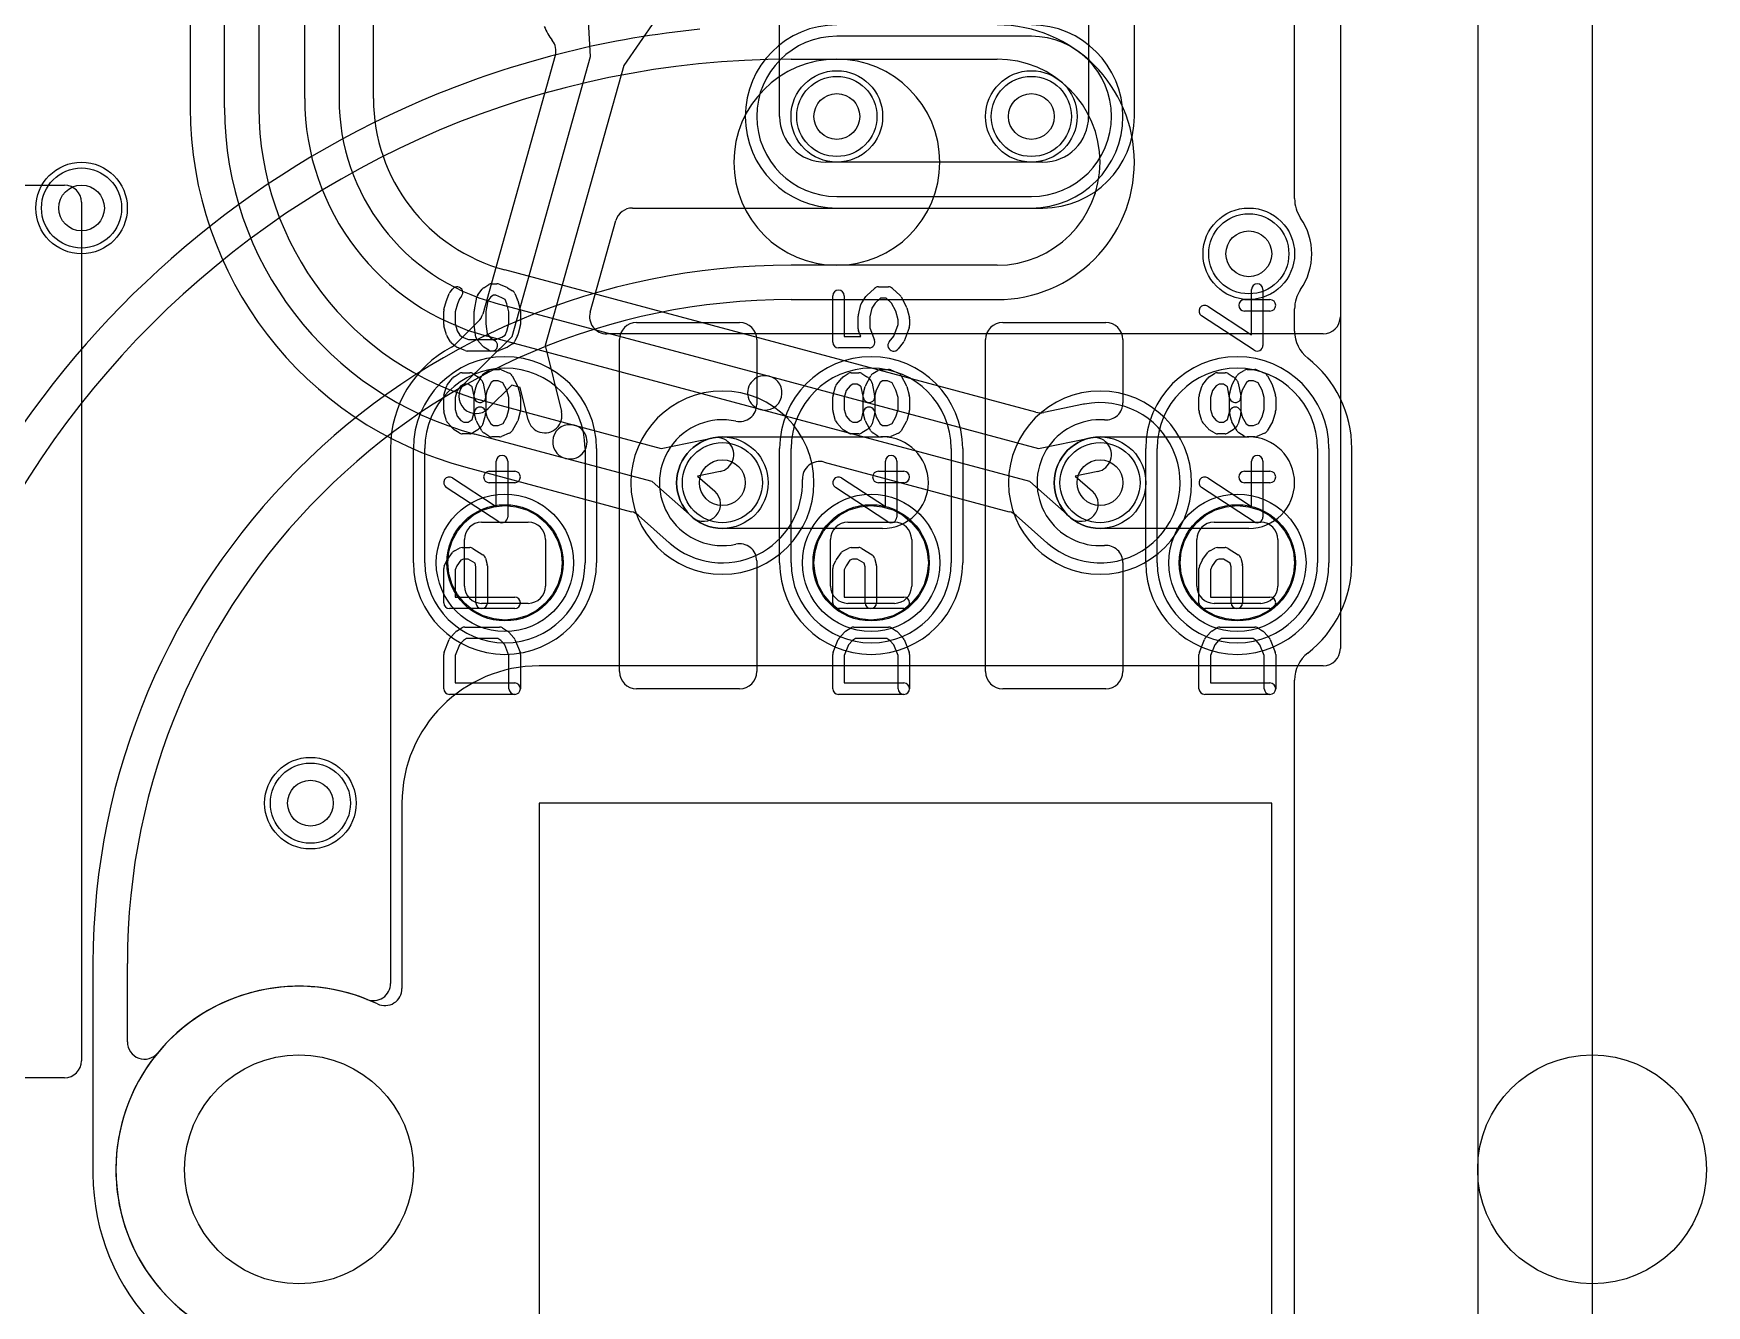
# Model space of a CAD drawing. Extents: x 0 to 21, y -0.5 to 20.
# Drawn here: x 13.69 to 21, y 3.41 to 8.96 of the extents above; entities that cross this region are included whole.
import ezdxf

# ---------------------------------------------------------------- set-up
doc = ezdxf.new("R2010")
doc.units = 0
for name, color, linetype in [('Hole', 1, 'CONTINUOUS'), ('L1', 3, 'CONTINUOUS'), ('L2', 3, 'CONTINUOUS'), ('L3', 3, 'CONTINUOUS'), ('L4', 3, 'CONTINUOUS'), ('MetalMask-A', 176, 'CONTINUOUS'), ('Outline', 7, 'CONTINUOUS'), ('PartsArea-A', 111, 'CONTINUOUS'), ('PartsSilk-A', 221, 'CONTINUOUS'), ('Resist-A', 2, 'CONTINUOUS'), ('Resist-B', 2, 'CONTINUOUS'), ('Silk-A', 140, 'CONTINUOUS')]:
    doc.layers.add(name, color=color, linetype=linetype)

msp = doc.modelspace()

# ---------------------------------------------------------------- linework, layer by layer
at = {"layer": 'Hole'}
for centre, radius in [((17.2, 8.6), 0.1), ((18.05, 8.6), 0.1), ((13.9, 8.2), 0.1), ((19, 8), 0.1), ((16.7, 7), 0.1), ((18.35, 7), 0.1), ((14.9, 5.6), 0.1), ((14.85, 4), 0.5), ((20.5, 4), 0.5)]:
    msp.add_circle(centre, radius, dxfattribs=at)
at = {"layer": 'L1'}
for p, q in [((19.4, 14.53823), (19.4, 7.72498)), ((18.50004, 8.6), (18.50004, 12.25)), ((18.3, 12.20003), (18.3, 8.6)), ((16.95, 8.6), (16.95, 9.8)), ((16.12442, 8.86259), (16.10036, 9.28727)), ((16.51025, 9.17231), (16.26884, 8.82208)), ((15.96967, 8.86645), (15.65282, 7.73684)), ((15.78129, 7.63927), (16.12442, 8.86259)), ((16.26884, 8.82208), (15.92571, 7.59874)), ((18.1, 8.4), (17.15, 8.4)), ((13.125, 8.3), (13.82503, 8.3)), ((13.9, 8.22503), (13.9, 4.47497)), ((16.30701, 8.19996), (18.1, 8.19996)), ((16.12264, 7.74523), (16.23483, 8.14524)), ((15.6335, 7.70393), (15.53416, 7.60516)), ((15.57093, 7.43014), (15.78129, 7.63927)), ((19.32503, 7.65001), (16.19482, 7.65001)), ((15.92571, 7.59874), (15.99663, 7.31073)), ((15.77992, 7.42638), (15.67669, 7.32376)), ((15.81619, 7.41621), (15.77992, 7.42638)), ((15.85099, 7.27487), (15.81619, 7.41621)), ((16.7, 7.2), (17.4, 7.2)), ((18.35, 7.2), (19, 7.2)), ((15.25, 7.15), (15.25, 4.8124)), ((15.4, 6.65), (15.4, 7.15)), ((16.1, 7.15), (16.1, 6.65)), ((17, 6.65), (17, 7.15)), ((17.7, 7.15), (17.7, 6.65)), ((18.6, 6.65), (18.6, 7.15)), ((19.3, 7.15), (19.3, 6.65)), ((17.4, 6.8), (16.7, 6.8)), ((19, 6.8), (18.35, 6.8)), ((13.82503, 4.4), (12.47497, 4.4))]:
    msp.add_line(p, q, dxfattribs=at)
for centre, radius in [((17.2, 8.6), 0.2), ((18.05, 8.6), 0.2), ((13.9, 8.2), 0.2), ((19, 8), 0.2), ((16.7, 7), 0.2), ((18.35, 7), 0.2), ((15.75, 6.65), 0.254), ((17.35, 6.65), 0.254), ((18.95, 6.65), 0.254), ((14.9, 5.6), 0.2)]:
    msp.add_circle(centre, radius, dxfattribs=at)
for centre, radius, start, end in [((16.17505, 9.09998), 0.27508, -157.144926, -142.460618), ((15.89749, 8.8867), 0.07497, -15.671391, 37.537839), ((17.15, 8.6), 0.2, 180, -90), ((18.1, 8.6), 0.2, -90, 0), ((18.1, 8.6), 0.40004, -90, 0), ((13.82503, 8.22503), 0.07497, 0, 90), ((16.30701, 8.12499), 0.07497, 90, 164.328609), ((15.58064, 7.75709), 0.07497, -45.162127, -15.671391), ((16.19482, 7.72498), 0.07497, 164.328609, -90), ((19.32503, 7.72498), 0.07497, -90, 0), ((15.4813, 7.65832), 0.07497, -62.136102, -45.162127), ((15.75, 7.15), 0.5, 117.860693, 180), ((15.75, 7.15), 0.35, 0, 180), ((17.35, 7.15), 0.35, 0, 180), ((18.95, 7.15), 0.35, 0, 180), ((15.62381, 7.37695), 0.075, 134.832548, -45.169044), ((15.92381, 7.2928), 0.075, -166.167583, 13.832872), ((16.7, 7), 0.2, 90, -90), ((17.4, 7), 0.2, -90, 90), ((18.35, 7), 0.2, 90, -90), ((19, 7), 0.2, -90, 90), ((15.75, 6.65), 0.35, 180, 0), ((17.35, 6.65), 0.35, 180, 0), ((18.95, 6.65), 0.35, 180, 0), ((14.84999, 4), 0.80004, 68.19367, -64.623575), ((15.17503, 4.8124), 0.07497, -111.805667, 0), ((13.82503, 4.47497), 0.07497, -90, 0)]:
    msp.add_arc(centre, radius, start, end, dxfattribs=at)
at = {"layer": 'L2'}
for p, q in [((19.4, 14.53823), (19.4, 6.27497)), ((17, 8.85), (17.2, 8.85)), ((17.2, 8.85), (17.9, 8.85)), ((17.2, 7.95), (17, 7.95)), ((17.9, 7.95), (17.2, 7.95)), ((17, 7.79996), (17.9, 7.79996)), ((19.32503, 6.2), (15.9, 6.2)), ((15.3, 5.6), (15.3, 4.79057)), ((13.95, 4.9), (13.95, 3.9799)), ((14.10004, 4.5568), (14.10004, 4.9))]:
    msp.add_line(p, q, dxfattribs=at)
for centre in [(17.2, 8.6), (18.05, 8.6), (13.9, 8.2), (19, 8), (14.9, 5.6)]:
    msp.add_circle(centre, 0.2, dxfattribs=at)
for centre, radius, start, end in [((17.9, 8.4), 0.60004, -90, 90), ((16.99998, 4.9), 4.10004, 95.571862, 112.067683), ((17, 4.9), 3.95, 90, 180), ((17.2, 8.4), 0.45, 90, -90), ((17.2, 8.4), 0.45, -90, 90), ((17.9, 8.4), 0.45, -90, 90), ((17.00001, 4.9), 4.10005, 112.068071, 180), ((17, 4.9), 3.05, 90, 180), ((17, 4.9), 2.89996, 90, 180), ((16.7, 7), 0.40004, 90, -90), ((16.7, 7), 0.40004, -90, 90), ((18.35, 7), 0.40004, 90, -90), ((18.35, 7), 0.40004, -90, 90), ((19.32503, 6.27497), 0.07497, -90, 0), ((15.9, 5.6), 0.6, 90, 180), ((14.85, 4), 0.80004, 64.62102, 140.48107), ((15.22503, 4.79057), 0.07497, -115.375619, 0), ((14.17501, 4.5568), 0.07497, 180, -39.522779), ((14.9, 3.9799), 0.95, 180, -135)]:
    msp.add_arc(centre, radius, start, end, dxfattribs=at)
at = {"layer": 'L3'}
for p, q in [((19.4, 14.53823), (19.4, 6.27497)), ((17.2, 8.19996), (18.05, 8.19996)), ((19.32503, 6.2), (15.9, 6.2)), ((15.3, 5.6), (15.3, 4.79057))]:
    msp.add_line(p, q, dxfattribs=at)
for centre in [(13.9, 8.2), (19, 8), (14.9, 5.6)]:
    msp.add_circle(centre, 0.2, dxfattribs=at)
for centre, radius, start, end in [((17.2, 8.6), 0.40004, 90, -90), ((18.05, 8.6), 0.40004, -90, 90), ((16.7, 7), 0.40004, 90, -90), ((16.7, 7), 0.40004, -90, 90), ((18.35, 7), 0.40004, 90, -90), ((18.35, 7), 0.40004, -90, 90), ((19.32503, 6.27497), 0.07497, -90, 0), ((15.9, 5.6), 0.6, 90, 180), ((14.85, 4), 0.80004, 64.62102, -64.62102), ((15.22503, 4.79057), 0.07497, -115.375619, 0)]:
    msp.add_arc(centre, radius, start, end, dxfattribs=at)
at = {"layer": 'L4'}
for p, q in [((15.17504, 8.67835), (15.17504, 15.52499)), ((14.37496, 15.19219), (14.37496, 8.63695)), ((14.525, 8.63695), (14.525, 15.19219)), ((14.675, 15.19219), (14.675, 8.63695)), ((19.4, 14.53823), (19.4, 6.27497)), ((14.875, 8.67835), (14.875, 12.17918)), ((15.025, 12.17918), (15.025, 8.67835)), ((18.05, 8.95004), (17.2, 8.95004)), ((17.2, 8.24996), (18.05, 8.24996)), ((18.06952, 7.30813), (15.74943, 7.9298)), ((15.71059, 7.78487), (16.90477, 7.46488)), ((16.86595, 7.32), (15.67177, 7.63998)), ((16.90477, 7.46488), (18.08187, 7.14948)), ((15.65707, 7.3571), (16.05301, 7.251)), ((18.04307, 7.0046), (16.86595, 7.32)), ((18.27793, 7.34254), (18.10388, 7.30709)), ((16.05301, 7.251), (16.43188, 7.14948)), ((16.01419, 7.10612), (15.61825, 7.21221)), ((16.43188, 7.14948), (16.66007, 7.19597)), ((18.08187, 7.14948), (18.31007, 7.19597)), ((16.39307, 7.0046), (16.01419, 7.10612)), ((15.57942, 7.06728), (16.30304, 6.87339)), ((16.69001, 7.04899), (16.59182, 7.02899)), ((16.59182, 7.02899), (16.66685, 6.96257)), ((17.14404, 7.09017), (17.95304, 6.87339)), ((18.34001, 7.04899), (18.24182, 7.02899)), ((18.24182, 7.02899), (18.31685, 6.96257)), ((16.56743, 6.85025), (16.39307, 7.0046)), ((18.21743, 6.85025), (18.04307, 7.0046)), ((16.33333, 6.8571), (16.46798, 6.7379)), ((17.98333, 6.8571), (18.11798, 6.7379)), ((19.32503, 6.2), (15.9, 6.2)), ((15.3, 5.6), (15.3, 4.79057))]:
    msp.add_line(p, q, dxfattribs=at)
for centre in [(17.2, 8.6), (18.05, 8.6), (13.9, 8.2), (19, 8), (16.7, 7), (18.35, 7), (14.9, 5.6)]:
    msp.add_circle(centre, 0.2, dxfattribs=at)
for centre, radius, start, end in [((17.2, 8.6), 0.35004, 90, -90), ((18.05, 8.6), 0.35004, -90, 90), ((16, 8.63695), 1.62504, 180, -104.999598), ((16, 8.63695), 1.475, 180, -104.999696), ((16, 8.63695), 1.325, 180, -104.999801), ((15.95, 8.67835), 1.075, 180, -104.999979), ((15.95, 8.67835), 0.925, 180, -105.000165), ((15.95, 8.67836), 0.77496, -179.999261, -104.999568), ((16.88536, 7.39244), 0.075, 75.000177, -104.999668), ((16.88536, 7.39244), 0.075, -104.999823, 74.999981), ((18.35001, 6.99999), 0.35005, -130.633606, 101.189559), ((18.26297, 7.416), 0.07497, -78.48922, -78.184948), ((18.35, 7), 0.35004, 101.453745, 101.816496), ((18.32502, 7.12247), 0.22505, 101.046303, 101.412288), ((18.26753, 7.41693), 0.07497, -78.949363, -78.808481), ((16.0336, 7.17856), 0.075, 75.000177, -104.999892), ((16.0336, 7.17856), 0.075, -104.999823, 75.000243), ((18.08892, 7.38055), 0.07497, -104.996397, -78.48922), ((16.67504, 7.12248), 0.075, -78.486307, 101.514454), ((18.32504, 7.12248), 0.075, -78.486307, 101.514454), ((17.12464, 7.01775), 0.07497, 75.003603, -177.607056), ((16.69999, 7.00001), 0.35006, -130.746164, 2.392008), ((16.61714, 6.90641), 0.075, -131.513634, 48.483833), ((18.26714, 6.90641), 0.075, -131.513634, 48.483833), ((16.28364, 6.80097), 0.07497, 48.482615, 75.003603), ((17.93364, 6.80097), 0.07497, 48.482615, 75.003603), ((16.41829, 6.68177), 0.07496, 47.670785, 48.482615), ((16.61714, 6.90641), 0.22506, -131.243883, -130.424571), ((16.42258, 6.67801), 0.07497, 49.256954, 49.57112), ((18.06829, 6.68177), 0.07496, 47.670785, 48.482615), ((18.26714, 6.90641), 0.22506, -131.243883, -130.424571), ((18.07258, 6.67801), 0.07497, 48.709826, 49.57112), ((19.32503, 6.27497), 0.07497, -90, 0), ((15.9, 5.6), 0.6, 90, 180), ((14.85, 4), 0.80004, 64.62102, -64.62102), ((15.22503, 4.79057), 0.07497, -115.375619, 0)]:
    msp.add_arc(centre, radius, start, end, dxfattribs=at)
at = {"layer": 'MetalMask-A'}
for p, q in [((15.648, 6.827), (15.852, 6.827)), ((17.248, 6.827), (17.452, 6.827)), ((18.848, 6.827), (19.052, 6.827)), ((15.573, 6.548), (15.573, 6.752)), ((15.927, 6.752), (15.927, 6.548)), ((17.173, 6.548), (17.173, 6.752)), ((17.527, 6.752), (17.527, 6.548)), ((18.773, 6.548), (18.773, 6.752)), ((19.127, 6.752), (19.127, 6.548)), ((15.852, 6.473), (15.648, 6.473)), ((17.452, 6.473), (17.248, 6.473)), ((19.052, 6.473), (18.848, 6.473))]:
    msp.add_line(p, q, dxfattribs=at)
for centre, start, end in [((15.648, 6.752), 90, 180), ((15.852, 6.752), 0, 90), ((17.248, 6.752), 90, 180), ((17.452, 6.752), 0, 90), ((18.848, 6.752), 90, 180), ((19.052, 6.752), 0, 90), ((15.648, 6.548), 180, -90), ((15.852, 6.548), -90, 0), ((17.248, 6.548), 180, -90), ((17.452, 6.548), -90, 0), ((18.848, 6.548), 180, -90), ((19.052, 6.548), -90, 0)]:
    msp.add_arc(centre, 0.075, start, end, dxfattribs=at)
at = {"layer": 'Outline'}
for p, q in [((20, 15), (20, 1)), ((19.1, 5.6), (15.9, 5.6)), ((15.9, 5.6), (15.9, 2.4)), ((19.1, 2.4), (19.1, 5.6))]:
    msp.add_line(p, q, dxfattribs=at)
at = {"layer": 'PartsArea-A'}
for p, q in [((15.61111, 6.85786), (15.65433, 6.88097)), ((15.65433, 6.88097), (15.70123, 6.89519)), ((15.70123, 6.89519), (15.75, 6.9)), ((15.75, 6.9), (15.79877, 6.89519)), ((15.79877, 6.89519), (15.84567, 6.88097)), ((15.84567, 6.88097), (15.88889, 6.85786)), ((17.21111, 6.85786), (17.25433, 6.88097)), ((17.25433, 6.88097), (17.30123, 6.89519)), ((17.30123, 6.89519), (17.35, 6.9)), ((17.35, 6.9), (17.39877, 6.89519)), ((17.39877, 6.89519), (17.44567, 6.88097)), ((17.44567, 6.88097), (17.48889, 6.85786)), ((18.81111, 6.85786), (18.85433, 6.88097)), ((18.85433, 6.88097), (18.90123, 6.89519)), ((18.90123, 6.89519), (18.95, 6.9)), ((18.95, 6.9), (18.99877, 6.89519)), ((18.99877, 6.89519), (19.04567, 6.88097)), ((19.04567, 6.88097), (19.08889, 6.85786)), ((15.54214, 6.78889), (15.57323, 6.82677)), ((15.57323, 6.82677), (15.61111, 6.85786)), ((15.88889, 6.85786), (15.92677, 6.82677)), ((15.92677, 6.82677), (15.95786, 6.78889)), ((17.14214, 6.78889), (17.17323, 6.82677)), ((17.17323, 6.82677), (17.21111, 6.85786)), ((17.48889, 6.85786), (17.52677, 6.82677)), ((17.52677, 6.82677), (17.55786, 6.78889)), ((18.74214, 6.78889), (18.77323, 6.82677)), ((18.77323, 6.82677), (18.81111, 6.85786)), ((19.08889, 6.85786), (19.12677, 6.82677)), ((19.12677, 6.82677), (19.15786, 6.78889)), ((15.50481, 6.69877), (15.51903, 6.74567)), ((15.51903, 6.74567), (15.54214, 6.78889)), ((15.95786, 6.78889), (15.98097, 6.74567)), ((15.98097, 6.74567), (15.99519, 6.69877)), ((17.10481, 6.69877), (17.11903, 6.74567)), ((17.11903, 6.74567), (17.14214, 6.78889)), ((17.55786, 6.78889), (17.58097, 6.74567)), ((17.58097, 6.74567), (17.59519, 6.69877)), ((18.70481, 6.69877), (18.71903, 6.74567)), ((18.71903, 6.74567), (18.74214, 6.78889)), ((19.15786, 6.78889), (19.18097, 6.74567)), ((19.18097, 6.74567), (19.19519, 6.69877)), ((15.5, 6.65), (15.50481, 6.69877)), ((15.99519, 6.69877), (16, 6.65)), ((17.1, 6.65), (17.10481, 6.69877)), ((17.59519, 6.69877), (17.6, 6.65)), ((18.7, 6.65), (18.70481, 6.69877)), ((19.19519, 6.69877), (19.2, 6.65)), ((15.50481, 6.60123), (15.5, 6.65)), ((15.51903, 6.55433), (15.50481, 6.60123)), ((15.99519, 6.60123), (15.98097, 6.55433)), ((16, 6.65), (15.99519, 6.60123)), ((17.10481, 6.60123), (17.1, 6.65)), ((17.11903, 6.55433), (17.10481, 6.60123)), ((17.59519, 6.60123), (17.58097, 6.55433)), ((17.6, 6.65), (17.59519, 6.60123)), ((18.70481, 6.60123), (18.7, 6.65)), ((18.71903, 6.55433), (18.70481, 6.60123)), ((19.19519, 6.60123), (19.18097, 6.55433)), ((19.2, 6.65), (19.19519, 6.60123)), ((15.54214, 6.51111), (15.51903, 6.55433)), ((15.57323, 6.47323), (15.54214, 6.51111)), ((15.95786, 6.51111), (15.92677, 6.47323)), ((15.98097, 6.55433), (15.95786, 6.51111)), ((17.14214, 6.51111), (17.11903, 6.55433)), ((17.17323, 6.47323), (17.14214, 6.51111)), ((17.55786, 6.51111), (17.52677, 6.47323)), ((17.58097, 6.55433), (17.55786, 6.51111)), ((18.74214, 6.51111), (18.71903, 6.55433)), ((18.77323, 6.47323), (18.74214, 6.51111)), ((19.15786, 6.51111), (19.12677, 6.47323)), ((19.18097, 6.55433), (19.15786, 6.51111)), ((15.61111, 6.44214), (15.57323, 6.47323)), ((15.65433, 6.41903), (15.61111, 6.44214)), ((15.88889, 6.44214), (15.84567, 6.41903)), ((15.92677, 6.47323), (15.88889, 6.44214)), ((17.21111, 6.44214), (17.17323, 6.47323)), ((17.25433, 6.41903), (17.21111, 6.44214)), ((17.48889, 6.44214), (17.44567, 6.41903)), ((17.52677, 6.47323), (17.48889, 6.44214)), ((18.81111, 6.44214), (18.77323, 6.47323)), ((18.85433, 6.41903), (18.81111, 6.44214)), ((19.08889, 6.44214), (19.04567, 6.41903)), ((19.12677, 6.47323), (19.08889, 6.44214)), ((15.70123, 6.40481), (15.65433, 6.41903)), ((15.75, 6.4), (15.70123, 6.40481)), ((15.79877, 6.40481), (15.75, 6.4)), ((15.84567, 6.41903), (15.79877, 6.40481)), ((17.30123, 6.40481), (17.25433, 6.41903)), ((17.35, 6.4), (17.30123, 6.40481)), ((17.39877, 6.40481), (17.35, 6.4)), ((17.44567, 6.41903), (17.39877, 6.40481)), ((18.90123, 6.40481), (18.85433, 6.41903)), ((18.95, 6.4), (18.90123, 6.40481)), ((18.99877, 6.40481), (18.95, 6.4)), ((19.04567, 6.41903), (18.99877, 6.40481))]:
    msp.add_line(p, q, dxfattribs=at)
at = {"layer": 'PartsSilk-A'}
for p, q in [((15.49531, 7.79817), (15.50642, 7.82595)), ((15.51011, 7.83229), (15.52122, 7.84618)), ((15.63176, 7.82044), (15.65028, 7.84544)), ((15.65713, 7.85176), (15.67935, 7.86564)), ((15.69259, 7.86944), (15.71481, 7.86944)), ((15.72442, 7.86752), (15.75776, 7.85364)), ((15.7614, 7.85176), (15.78362, 7.83787)), ((15.79358, 7.82595), (15.80469, 7.79817)), ((17.33125, 7.81843), (17.36458, 7.84899)), ((17.38148, 7.85556), (17.42593, 7.85556)), ((17.44283, 7.84899), (17.47616, 7.81843)), ((19.01204, 7.64619), (19.01204, 7.84444)), ((19.06204, 7.84444), (19.06204, 7.6)), ((15.48241, 7.69167), (15.48241, 7.75)), ((15.48337, 7.75687), (15.49448, 7.79576)), ((15.54221, 7.78079), (15.53241, 7.7465)), ((15.55147, 7.80395), (15.54221, 7.78079)), ((15.56026, 7.81494), (15.55147, 7.80395)), ((15.61574, 7.69167), (15.61574, 7.75)), ((15.61623, 7.7549), (15.62734, 7.81046)), ((15.67527, 7.79517), (15.66574, 7.74752)), ((15.68764, 7.81187), (15.67527, 7.79517)), ((15.69976, 7.81944), (15.68764, 7.81187)), ((15.70981, 7.81944), (15.69976, 7.81944)), ((15.73664, 7.80827), (15.70981, 7.81944)), ((15.75019, 7.7998), (15.73664, 7.80827)), ((15.75779, 7.78079), (15.75019, 7.7998)), ((15.76759, 7.7465), (15.75779, 7.78079)), ((15.80552, 7.79576), (15.81663, 7.75687)), ((15.81759, 7.75), (15.81759, 7.69167)), ((17.18241, 7.61389), (17.18241, 7.81667)), ((17.23241, 7.81667), (17.23241, 7.63889)), ((17.29427, 7.73384), (17.30538, 7.77828)), ((17.30883, 7.78609), (17.32735, 7.81387)), ((17.35283, 7.76196), (17.34352, 7.7247)), ((17.36727, 7.78362), (17.35283, 7.76196)), ((17.39121, 7.80556), (17.36727, 7.78362)), ((17.4162, 7.80556), (17.39121, 7.80556)), ((17.43921, 7.78446), (17.4162, 7.80556)), ((17.45797, 7.74928), (17.43921, 7.78446)), ((17.46759, 7.71081), (17.45797, 7.74928)), ((17.48132, 7.81176), (17.50354, 7.77009)), ((17.50573, 7.76439), (17.51684, 7.71995)), ((18.82108, 7.77093), (19.01204, 7.64619)), ((18.98148, 7.8), (19.09259, 7.8)), ((19.09259, 7.75), (18.98148, 7.75)), ((15.49448, 7.64591), (15.48337, 7.6848)), ((15.53241, 7.7465), (15.53241, 7.69517)), ((15.53241, 7.69517), (15.54167, 7.66275)), ((15.62339, 7.63541), (15.61598, 7.68819)), ((15.66574, 7.74752), (15.66574, 7.69342)), ((15.66574, 7.69342), (15.67186, 7.64985)), ((15.75792, 7.66133), (15.76759, 7.69517)), ((15.76759, 7.69517), (15.76759, 7.7465)), ((15.81663, 7.6848), (15.80552, 7.64591)), ((17.29352, 7.67222), (17.29352, 7.72778)), ((17.34352, 7.7247), (17.34352, 7.67682)), ((17.34352, 7.67682), (17.3641, 7.62279)), ((17.4484, 7.64034), (17.46759, 7.69071)), ((17.46759, 7.69071), (17.46759, 7.71081)), ((17.51595, 7.67721), (17.49373, 7.61888)), ((17.51759, 7.71389), (17.51759, 7.68611)), ((19.02337, 7.57907), (18.79374, 7.72907)), ((15.51182, 7.61504), (15.49701, 7.64004)), ((15.53685, 7.59389), (15.51833, 7.60778)), ((15.54167, 7.66275), (15.55231, 7.6448)), ((15.55231, 7.6448), (15.56435, 7.63577)), ((15.56435, 7.63577), (15.59019, 7.625)), ((15.59019, 7.625), (15.70981, 7.625)), ((15.65168, 7.59728), (15.62946, 7.62228)), ((15.67186, 7.64985), (15.68667, 7.63318)), ((15.68667, 7.63318), (15.70584, 7.6212)), ((15.70981, 7.625), (15.73664, 7.63618)), ((15.73664, 7.63618), (15.75063, 7.64492)), ((15.75063, 7.64492), (15.75792, 7.66133)), ((15.78362, 7.60658), (15.7614, 7.59269)), ((15.80433, 7.64263), (15.79322, 7.61763)), ((17.23241, 7.63889), (17.30446, 7.63889)), ((17.30446, 7.63889), (17.29516, 7.66332)), ((17.42863, 7.61562), (17.4484, 7.64034)), ((17.48989, 7.61216), (17.46767, 7.58438)), ((15.57558, 7.57692), (15.54224, 7.59081)), ((15.71481, 7.575), (15.58519, 7.575)), ((15.67934, 7.5788), (15.65712, 7.59269)), ((15.75776, 7.59081), (15.72442, 7.57692)), ((17.34074, 7.58889), (17.20741, 7.58889)), ((15.499, 7.42951), (15.52122, 7.45729)), ((15.52749, 7.46287), (15.54971, 7.47676)), ((15.56296, 7.48056), (15.5963, 7.48056)), ((15.60955, 7.47676), (15.63177, 7.46287)), ((15.62609, 7.42565), (15.64831, 7.46732)), ((15.6362, 7.45935), (15.64731, 7.44824)), ((15.65713, 7.47676), (15.67935, 7.49064)), ((15.69259, 7.49444), (15.72593, 7.49444)), ((15.73554, 7.49252), (15.76887, 7.47864)), ((15.78132, 7.46732), (15.80354, 7.42565)), ((17.199, 7.42951), (17.22122, 7.45729)), ((17.22749, 7.46287), (17.24971, 7.47676)), ((17.26296, 7.48056), (17.2963, 7.48056)), ((17.30955, 7.47676), (17.33177, 7.46287)), ((17.32609, 7.42565), (17.34831, 7.46732)), ((17.3362, 7.45935), (17.34731, 7.44824)), ((17.35713, 7.47676), (17.37935, 7.49064)), ((17.39259, 7.49444), (17.42593, 7.49444)), ((17.43554, 7.49252), (17.46887, 7.47864)), ((17.48132, 7.46732), (17.50354, 7.42565)), ((18.799, 7.42951), (18.82122, 7.45729)), ((18.82749, 7.46287), (18.84971, 7.47676)), ((18.86296, 7.48056), (18.8963, 7.48056)), ((18.90955, 7.47676), (18.93177, 7.46287)), ((18.92609, 7.42565), (18.94831, 7.46732)), ((18.9362, 7.45935), (18.94731, 7.44824)), ((18.95713, 7.47676), (18.97935, 7.49064)), ((18.99259, 7.49444), (19.02593, 7.49444)), ((19.03554, 7.49252), (19.06887, 7.47864)), ((19.08132, 7.46732), (19.10354, 7.42565)), ((15.48337, 7.38187), (15.49448, 7.42076)), ((15.54118, 7.4022), (15.53241, 7.3715)), ((15.5576, 7.42273), (15.54118, 7.4022)), ((15.57013, 7.43056), (15.5576, 7.42273)), ((15.58913, 7.43056), (15.57013, 7.43056)), ((15.60285, 7.42198), (15.58913, 7.43056)), ((15.6066, 7.41824), (15.60285, 7.42198)), ((15.61623, 7.3701), (15.6066, 7.41824)), ((15.61574, 7.30884), (15.61574, 7.38611)), ((15.61658, 7.39255), (15.62399, 7.42033)), ((15.65414, 7.43546), (15.66525, 7.3799)), ((15.67156, 7.40467), (15.66574, 7.38283)), ((15.68928, 7.4379), (15.67156, 7.40467)), ((15.69976, 7.44444), (15.68928, 7.4379)), ((15.72093, 7.44444), (15.69976, 7.44444)), ((15.7414, 7.43592), (15.72093, 7.44444)), ((15.75817, 7.40447), (15.7414, 7.43592)), ((15.76759, 7.3715), (15.75817, 7.40447)), ((15.80552, 7.42076), (15.81663, 7.38187)), ((17.18337, 7.38187), (17.19448, 7.42076)), ((17.24118, 7.4022), (17.23241, 7.3715)), ((17.2576, 7.42273), (17.24118, 7.4022)), ((17.27013, 7.43056), (17.2576, 7.42273)), ((17.28913, 7.43056), (17.27013, 7.43056)), ((17.30285, 7.42198), (17.28913, 7.43056)), ((17.3066, 7.41824), (17.30285, 7.42198)), ((17.31623, 7.3701), (17.3066, 7.41824)), ((17.31574, 7.30884), (17.31574, 7.38611)), ((17.31658, 7.39255), (17.32399, 7.42033)), ((17.35414, 7.43546), (17.36525, 7.3799)), ((17.37156, 7.40467), (17.36574, 7.38283)), ((17.38928, 7.4379), (17.37156, 7.40467)), ((17.39976, 7.44444), (17.38928, 7.4379)), ((17.42093, 7.44444), (17.39976, 7.44444)), ((17.4414, 7.43592), (17.42093, 7.44444)), ((17.45817, 7.40447), (17.4414, 7.43592)), ((17.46759, 7.3715), (17.45817, 7.40447)), ((17.50552, 7.42076), (17.51663, 7.38187)), ((18.78337, 7.38187), (18.79448, 7.42076)), ((18.84118, 7.4022), (18.83241, 7.3715)), ((18.8576, 7.42273), (18.84118, 7.4022)), ((18.87013, 7.43056), (18.8576, 7.42273)), ((18.88913, 7.43056), (18.87013, 7.43056)), ((18.90285, 7.42198), (18.88913, 7.43056)), ((18.9066, 7.41824), (18.90285, 7.42198)), ((18.91623, 7.3701), (18.9066, 7.41824)), ((18.91574, 7.30884), (18.91574, 7.38611)), ((18.91658, 7.39255), (18.92399, 7.42033)), ((18.95414, 7.43546), (18.96525, 7.3799)), ((18.97156, 7.40467), (18.96574, 7.38283)), ((18.98928, 7.4379), (18.97156, 7.40467)), ((18.99976, 7.44444), (18.98928, 7.4379)), ((19.02093, 7.44444), (18.99976, 7.44444)), ((19.0414, 7.43592), (19.02093, 7.44444)), ((19.05817, 7.40447), (19.0414, 7.43592)), ((19.06759, 7.3715), (19.05817, 7.40447)), ((19.10552, 7.42076), (19.11663, 7.38187)), ((15.48241, 7.31667), (15.48241, 7.375)), ((15.53241, 7.3715), (15.53241, 7.32017)), ((15.53241, 7.32017), (15.54099, 7.29013)), ((15.6649, 7.312), (15.67147, 7.28736)), ((15.66574, 7.38283), (15.66574, 7.30556)), ((15.75827, 7.28756), (15.76759, 7.32017)), ((15.76759, 7.32017), (15.76759, 7.3715)), ((15.81759, 7.375), (15.81759, 7.31667)), ((17.18241, 7.31667), (17.18241, 7.375)), ((17.23241, 7.3715), (17.23241, 7.32017)), ((17.23241, 7.32017), (17.24099, 7.29013)), ((17.3649, 7.312), (17.37147, 7.28736)), ((17.36574, 7.38283), (17.36574, 7.30556)), ((17.45827, 7.28756), (17.46759, 7.32017)), ((17.46759, 7.32017), (17.46759, 7.3715)), ((17.51759, 7.375), (17.51759, 7.31667)), ((18.78241, 7.31667), (18.78241, 7.375)), ((18.83241, 7.3715), (18.83241, 7.32017)), ((18.83241, 7.32017), (18.84099, 7.29013)), ((18.9649, 7.312), (18.97147, 7.28736)), ((18.96574, 7.38283), (18.96574, 7.30556)), ((19.05827, 7.28756), (19.06759, 7.32017)), ((19.06759, 7.32017), (19.06759, 7.3715)), ((19.11759, 7.375), (19.11759, 7.31667)), ((15.49448, 7.27091), (15.48337, 7.3098)), ((15.52205, 7.23617), (15.49983, 7.26117)), ((15.54099, 7.29013), (15.55704, 7.27207)), ((15.55704, 7.27207), (15.57013, 7.26389)), ((15.57013, 7.26389), (15.58913, 7.26389)), ((15.58913, 7.26389), (15.60285, 7.27247)), ((15.60285, 7.27247), (15.6072, 7.27682)), ((15.6072, 7.27682), (15.61574, 7.30884)), ((15.62399, 7.27134), (15.61658, 7.29912)), ((15.64866, 7.22649), (15.62644, 7.26538)), ((15.64731, 7.24621), (15.6362, 7.2351)), ((15.6649, 7.29912), (15.65379, 7.25745)), ((15.67147, 7.28736), (15.68896, 7.25675)), ((15.68896, 7.25675), (15.69976, 7.25)), ((15.69976, 7.25), (15.72093, 7.25)), ((15.72093, 7.25), (15.74178, 7.25869)), ((15.74178, 7.25869), (15.75827, 7.28756)), ((15.80319, 7.26538), (15.78097, 7.22649)), ((15.81663, 7.3098), (15.80552, 7.27091)), ((17.19448, 7.27091), (17.18337, 7.3098)), ((17.22205, 7.23617), (17.19983, 7.26117)), ((17.24099, 7.29013), (17.25704, 7.27207)), ((17.25704, 7.27207), (17.27013, 7.26389)), ((17.27013, 7.26389), (17.28913, 7.26389)), ((17.28913, 7.26389), (17.30285, 7.27247)), ((17.30285, 7.27247), (17.3072, 7.27682)), ((17.3072, 7.27682), (17.31574, 7.30884)), ((17.32399, 7.27134), (17.31658, 7.29912)), ((17.34866, 7.22649), (17.32644, 7.26538)), ((17.34731, 7.24621), (17.3362, 7.2351)), ((17.3649, 7.29912), (17.35379, 7.25745)), ((17.37147, 7.28736), (17.38896, 7.25675)), ((17.38896, 7.25675), (17.39976, 7.25)), ((17.39976, 7.25), (17.42093, 7.25)), ((17.42093, 7.25), (17.44178, 7.25869)), ((17.44178, 7.25869), (17.45827, 7.28756)), ((17.50319, 7.26538), (17.48097, 7.22649)), ((17.51663, 7.3098), (17.50552, 7.27091)), ((18.79448, 7.27091), (18.78337, 7.3098)), ((18.82205, 7.23617), (18.79983, 7.26117)), ((18.84099, 7.29013), (18.85704, 7.27207)), ((18.85704, 7.27207), (18.87013, 7.26389)), ((18.87013, 7.26389), (18.88913, 7.26389)), ((18.88913, 7.26389), (18.90285, 7.27247)), ((18.90285, 7.27247), (18.9072, 7.27682)), ((18.9072, 7.27682), (18.91574, 7.30884)), ((18.92399, 7.27134), (18.91658, 7.29912)), ((18.94866, 7.22649), (18.92644, 7.26538)), ((18.94731, 7.24621), (18.9362, 7.2351)), ((18.9649, 7.29912), (18.95379, 7.25745)), ((18.97147, 7.28736), (18.98896, 7.25675)), ((18.98896, 7.25675), (18.99976, 7.25)), ((18.99976, 7.25), (19.02093, 7.25)), ((19.02093, 7.25), (19.04178, 7.25869)), ((19.04178, 7.25869), (19.05827, 7.28756)), ((19.10319, 7.26538), (19.08097, 7.22649)), ((19.11663, 7.3098), (19.10552, 7.27091)), ((15.54971, 7.21769), (15.52749, 7.23158)), ((15.5963, 7.21389), (15.56296, 7.21389)), ((15.63177, 7.23158), (15.60955, 7.21769)), ((15.67934, 7.2038), (15.65712, 7.21769)), ((15.72593, 7.2), (15.69259, 7.2)), ((15.76888, 7.21581), (15.73555, 7.20192)), ((17.24971, 7.21769), (17.22749, 7.23158)), ((17.2963, 7.21389), (17.26296, 7.21389)), ((17.33177, 7.23158), (17.30955, 7.21769)), ((17.37934, 7.2038), (17.35712, 7.21769)), ((17.42593, 7.2), (17.39259, 7.2)), ((17.46888, 7.21581), (17.43555, 7.20192)), ((18.84971, 7.21769), (18.82749, 7.23158)), ((18.8963, 7.21389), (18.86296, 7.21389)), ((18.93177, 7.23158), (18.90955, 7.21769)), ((18.97934, 7.2038), (18.95712, 7.21769)), ((19.02593, 7.2), (18.99259, 7.2)), ((19.06888, 7.21581), (19.03555, 7.20192)), ((15.71204, 6.89619), (15.71204, 7.09444)), ((15.76204, 7.09444), (15.76204, 6.85)), ((17.41204, 6.89619), (17.41204, 7.09444)), ((17.46204, 7.09444), (17.46204, 6.85)), ((19.01204, 6.89619), (19.01204, 7.09444)), ((19.06204, 7.09444), (19.06204, 6.85)), ((15.52108, 7.02093), (15.71204, 6.89619)), ((15.68148, 7.05), (15.79259, 7.05)), ((17.22108, 7.02093), (17.41204, 6.89619)), ((17.38148, 7.05), (17.49259, 7.05)), ((18.82108, 7.02093), (19.01204, 6.89619)), ((18.98148, 7.05), (19.09259, 7.05)), ((15.72337, 6.82907), (15.49374, 6.97907)), ((15.79259, 7), (15.68148, 7)), ((17.42337, 6.82907), (17.19374, 6.97907)), ((17.49259, 7), (17.38148, 7)), ((19.02337, 6.82907), (18.79374, 6.97907)), ((19.09259, 7), (18.98148, 7)), ((15.48456, 6.63515), (15.49567, 6.66015)), ((15.4983, 6.6647), (15.52052, 6.69526)), ((15.52956, 6.70292), (15.55178, 6.71403)), ((15.55737, 6.66093), (15.54029, 6.63743)), ((15.56886, 6.66667), (15.55737, 6.66093)), ((15.56296, 6.71667), (15.5963, 6.71667)), ((15.58913, 6.66667), (15.56886, 6.66667)), ((15.61913, 6.64792), (15.58913, 6.66667)), ((15.60955, 6.71287), (15.65399, 6.68509)), ((15.6649, 6.67033), (15.67231, 6.64255)), ((17.18456, 6.63515), (17.19567, 6.66015)), ((17.1983, 6.6647), (17.22052, 6.69526)), ((17.22956, 6.70292), (17.25178, 6.71403)), ((17.25737, 6.66093), (17.24029, 6.63743)), ((17.26886, 6.66667), (17.25737, 6.66093)), ((17.26296, 6.71667), (17.2963, 6.71667)), ((17.28913, 6.66667), (17.26886, 6.66667)), ((17.31913, 6.64792), (17.28913, 6.66667)), ((17.30955, 6.71287), (17.35399, 6.68509)), ((17.3649, 6.67033), (17.37231, 6.64255)), ((18.78456, 6.63515), (18.79567, 6.66015)), ((18.7983, 6.6647), (18.82052, 6.69526)), ((18.82956, 6.70292), (18.85178, 6.71403)), ((18.85737, 6.66093), (18.84029, 6.63743)), ((18.86886, 6.66667), (18.85737, 6.66093)), ((18.86296, 6.71667), (18.8963, 6.71667)), ((18.88913, 6.66667), (18.86886, 6.66667)), ((18.91913, 6.64792), (18.88913, 6.66667)), ((18.90955, 6.71287), (18.95399, 6.68509)), ((18.9649, 6.67033), (18.97231, 6.64255)), ((15.48241, 6.475), (15.48241, 6.625)), ((15.54029, 6.63743), (15.53241, 6.6197)), ((15.53241, 6.6197), (15.53241, 6.5)), ((15.62315, 6.63283), (15.61913, 6.64792)), ((15.62315, 6.475), (15.62315, 6.63283)), ((15.67315, 6.63611), (15.67315, 6.475)), ((17.18241, 6.475), (17.18241, 6.625)), ((17.24029, 6.63743), (17.23241, 6.6197)), ((17.23241, 6.6197), (17.23241, 6.5)), ((17.32315, 6.63283), (17.31913, 6.64792)), ((17.32315, 6.475), (17.32315, 6.63283)), ((17.37315, 6.63611), (17.37315, 6.475)), ((18.78241, 6.475), (18.78241, 6.625)), ((18.84029, 6.63743), (18.83241, 6.6197)), ((18.83241, 6.6197), (18.83241, 6.5)), ((18.92315, 6.63283), (18.91913, 6.64792)), ((18.92315, 6.475), (18.92315, 6.63283)), ((18.97315, 6.63611), (18.97315, 6.475)), ((15.79259, 6.45), (15.50741, 6.45)), ((15.53241, 6.5), (15.79259, 6.5)), ((17.49259, 6.45), (17.20741, 6.45)), ((17.23241, 6.5), (17.49259, 6.5)), ((19.09259, 6.45), (18.80741, 6.45)), ((18.83241, 6.5), (19.09259, 6.5)), ((15.53861, 6.35176), (15.56083, 6.36564)), ((15.57407, 6.36944), (15.72593, 6.36944)), ((15.73917, 6.36564), (15.76139, 6.35176)), ((17.23861, 6.35176), (17.26083, 6.36564)), ((17.27407, 6.36944), (17.42593, 6.36944)), ((17.43917, 6.36564), (17.46139, 6.35176)), ((18.83861, 6.35176), (18.86083, 6.36564)), ((18.87407, 6.36944), (19.02593, 6.36944)), ((19.03917, 6.36564), (19.06139, 6.35176)), ((15.4842, 6.25928), (15.50642, 6.31484)), ((15.51094, 6.32217), (15.53316, 6.34717)), ((15.55122, 6.29222), (15.53241, 6.24519)), ((15.56815, 6.31126), (15.55122, 6.29222)), ((15.58124, 6.31944), (15.56815, 6.31126)), ((15.71876, 6.31944), (15.58124, 6.31944)), ((15.73185, 6.31126), (15.71876, 6.31944)), ((15.74878, 6.29222), (15.73185, 6.31126)), ((15.76759, 6.24519), (15.74878, 6.29222)), ((15.76684, 6.34717), (15.78906, 6.32217)), ((15.79358, 6.31484), (15.8158, 6.25928)), ((17.1842, 6.25928), (17.20642, 6.31484)), ((17.21094, 6.32217), (17.23316, 6.34717)), ((17.25122, 6.29222), (17.23241, 6.24519)), ((17.26815, 6.31126), (17.25122, 6.29222)), ((17.28124, 6.31944), (17.26815, 6.31126)), ((17.41876, 6.31944), (17.28124, 6.31944)), ((17.43185, 6.31126), (17.41876, 6.31944)), ((17.44878, 6.29222), (17.43185, 6.31126)), ((17.46759, 6.24519), (17.44878, 6.29222)), ((17.46684, 6.34717), (17.48906, 6.32217)), ((17.49358, 6.31484), (17.5158, 6.25928)), ((18.7842, 6.25928), (18.80642, 6.31484)), ((18.81094, 6.32217), (18.83316, 6.34717)), ((18.85122, 6.29222), (18.83241, 6.24519)), ((18.86815, 6.31126), (18.85122, 6.29222)), ((18.88124, 6.31944), (18.86815, 6.31126)), ((19.01876, 6.31944), (18.88124, 6.31944)), ((19.03185, 6.31126), (19.01876, 6.31944)), ((19.04878, 6.29222), (19.03185, 6.31126)), ((19.06759, 6.24519), (19.04878, 6.29222)), ((19.06684, 6.34717), (19.08906, 6.32217)), ((19.09358, 6.31484), (19.1158, 6.25928)), ((15.48241, 6.1), (15.48241, 6.25)), ((15.53241, 6.24519), (15.53241, 6.125)), ((15.76759, 6.1), (15.76759, 6.24519)), ((15.81759, 6.25), (15.81759, 6.1)), ((17.18241, 6.1), (17.18241, 6.25)), ((17.23241, 6.24519), (17.23241, 6.125)), ((17.46759, 6.1), (17.46759, 6.24519)), ((17.51759, 6.25), (17.51759, 6.1)), ((18.78241, 6.1), (18.78241, 6.25)), ((18.83241, 6.24519), (18.83241, 6.125)), ((19.06759, 6.1), (19.06759, 6.24519)), ((19.11759, 6.25), (19.11759, 6.1)), ((15.79259, 6.075), (15.50741, 6.075)), ((15.53241, 6.125), (15.79259, 6.125)), ((17.49259, 6.075), (17.20741, 6.075)), ((17.23241, 6.125), (17.49259, 6.125)), ((19.09259, 6.075), (18.80741, 6.075)), ((18.83241, 6.125), (19.09259, 6.125))]:
    msp.add_line(p, q, dxfattribs=at)
for centre, start, end in [((15.52963, 7.81667), 141.333033, 158.207103), ((15.54074, 7.83056), -38.666967, 141.345223), ((15.67037, 7.83056), 121.985944, 143.473873), ((15.69259, 7.84444), 90, 121.985944), ((15.71481, 7.84444), 67.394238, 90), ((15.74815, 7.83056), 57.994617, 67.394238), ((15.77037, 7.81667), 21.792897, 57.994617), ((17.20741, 7.81667), 0, 180), ((17.38148, 7.83056), 90, 132.517452), ((17.42593, 7.83056), 47.4797, 90), ((19.03704, 7.84444), 0, 180), ((15.50741, 7.75), 164.051456, 180), ((15.51852, 7.78889), 158.207103, 164.051456), ((15.64074, 7.75), 168.694563, 180), ((15.65185, 7.80556), 143.473873, 168.694563), ((15.78148, 7.78889), 15.948544, 21.792897), ((15.79259, 7.75), 0, 15.948544), ((17.32963, 7.77222), 146.303576, 165.963757), ((17.34815, 7.8), 132.5203, 146.309933), ((17.45926, 7.8), 28.061701, 47.482548), ((17.48148, 7.75833), 14.030684, 28.068205), ((18.80741, 7.75), 56.850263, -123.153564), ((18.98148, 7.775), 90, -90), ((19.09259, 7.775), -90, 90), ((15.50741, 7.69167), 180, -164.051456), ((15.64074, 7.69167), 180, -171.999526), ((15.79259, 7.69167), -15.948544, 0), ((17.31852, 7.72778), 165.969316, 180), ((17.49259, 7.68611), -20.856498, 0), ((17.49259, 7.71389), 0, 14.036243), ((15.51852, 7.65278), -164.051456, -149.362476), ((15.53333, 7.62778), -149.362476, -126.869898), ((15.64815, 7.63889), -171.999526, -138.37217), ((15.69259, 7.6), -122.005383, 57.989981), ((15.77037, 7.62778), -57.994617, -23.950855), ((15.78148, 7.65278), -23.950855, -15.948544), ((17.20741, 7.61389), 180, -90), ((17.31852, 7.67222), 180, -159.146359), ((17.34074, 7.61389), -90, 20.856498), ((17.44815, 7.6), 141.333033, -38.654777), ((17.47037, 7.62778), -38.666967, -20.853641), ((15.55185, 7.61389), -126.869898, -112.605762), ((15.58519, 7.6), -112.605762, -90), ((15.67037, 7.61389), -138.372169, -122.005383), ((15.71481, 7.6), -90, -67.394238), ((15.74815, 7.61389), -67.394238, -57.994617), ((19.03704, 7.6), -123.149737, 0), ((15.54074, 7.44167), 122.005383, 141.333033), ((15.56296, 7.45556), 90, 122.005383), ((15.5963, 7.45556), 57.994617, 90), ((15.61852, 7.44167), 45, 57.994617), ((15.67037, 7.45556), 121.985944, 151.931795), ((15.69259, 7.46944), 90, 121.991474), ((15.72593, 7.46944), 67.394238, 90), ((15.75926, 7.45556), 28.061701, 67.391122), ((17.24074, 7.44167), 122.005383, 141.333033), ((17.26296, 7.45556), 90, 122.005383), ((17.2963, 7.45556), 57.994617, 90), ((17.31852, 7.44167), 45, 57.994617), ((17.37037, 7.45556), 121.985944, 151.931795), ((17.39259, 7.46944), 90, 121.991474), ((17.42593, 7.46944), 67.394238, 90), ((17.45926, 7.45556), 28.061701, 67.391122), ((18.84074, 7.44167), 122.005383, 141.333033), ((18.86296, 7.45556), 90, 122.005383), ((18.8963, 7.45556), 57.994617, 90), ((18.91852, 7.44167), 45, 57.994617), ((18.97037, 7.45556), 121.985944, 151.931795), ((18.99259, 7.46944), 90, 121.991474), ((19.02593, 7.46944), 67.394238, 90), ((19.05926, 7.45556), 28.061701, 67.391122), ((15.51852, 7.41389), 141.333033, 164.051456), ((15.64074, 7.38611), 165.074487, 180), ((15.64815, 7.41389), 151.938299, 165.064732), ((15.62963, 7.43056), 11.305437, 45), ((15.78148, 7.41389), 15.948544, 28.068205), ((17.21852, 7.41389), 141.333033, 164.051456), ((17.34074, 7.38611), 165.074487, 180), ((17.34815, 7.41389), 151.938299, 165.064732), ((17.32963, 7.43056), 11.305437, 45), ((17.48148, 7.41389), 15.948544, 28.068205), ((18.81852, 7.41389), 141.333033, 164.051456), ((18.94074, 7.38611), 165.074487, 180), ((18.94815, 7.41389), 151.938299, 165.064732), ((18.92963, 7.43056), 11.305437, 45), ((19.08148, 7.41389), 15.948544, 28.068205), ((15.50741, 7.375), 164.051456, 180), ((15.50741, 7.31667), 180, -164.051456), ((15.64074, 7.30556), 14.925513, -165.064732), ((15.64074, 7.375), -168.694563, 11.307949), ((15.79259, 7.375), 0, 15.94345), ((15.79259, 7.31667), -15.948544, 0), ((17.20741, 7.375), 164.051456, 180), ((17.20741, 7.31667), 180, -164.051456), ((17.34074, 7.30556), 14.925513, -165.064732), ((17.34074, 7.375), -168.694563, 11.307949), ((17.49259, 7.375), 0, 15.94345), ((17.49259, 7.31667), -15.948544, 0), ((18.80741, 7.375), 164.051456, 180), ((18.80741, 7.31667), 180, -164.051456), ((18.94074, 7.30556), 14.925513, -165.064732), ((18.94074, 7.375), -168.694563, 11.307949), ((19.09259, 7.375), 0, 15.94345), ((19.09259, 7.31667), -15.948544, 0), ((15.51852, 7.27778), -164.051456, -138.37217), ((15.64815, 7.27778), -165.074487, -150.258292), ((15.62963, 7.26389), -45, -14.925513), ((15.64074, 7.30556), -14.925513, 0), ((15.78148, 7.27778), -29.733511, -15.94345), ((17.21852, 7.27778), -164.051456, -138.37217), ((17.34815, 7.27778), -165.074487, -150.258292), ((17.32963, 7.26389), -45, -14.925513), ((17.34074, 7.30556), -14.925513, 0), ((17.48148, 7.27778), -29.733511, -15.94345), ((18.81852, 7.27778), -164.051456, -138.37217), ((18.94815, 7.27778), -165.074487, -150.258292), ((18.92963, 7.26389), -45, -14.925513), ((18.94074, 7.30556), -14.925513, 0), ((19.08148, 7.27778), -29.733511, -15.94345), ((15.54074, 7.25278), -138.372169, -122.005383), ((15.56296, 7.23889), -122.005383, -90), ((15.5963, 7.23889), -90, -57.994617), ((15.61852, 7.25278), -57.994617, -45), ((15.67037, 7.23889), -150.266489, -122.010019), ((15.69259, 7.225), -122.005383, -90), ((15.72593, 7.225), -90, -67.376473), ((15.75926, 7.23889), -67.373085, -29.741708), ((17.24074, 7.25278), -138.372169, -122.005383), ((17.26296, 7.23889), -122.005383, -90), ((17.2963, 7.23889), -90, -57.994617), ((17.31852, 7.25278), -57.994617, -45), ((17.37037, 7.23889), -150.266489, -122.010019), ((17.39259, 7.225), -122.005383, -90), ((17.42593, 7.225), -90, -67.376473), ((17.45926, 7.23889), -67.373085, -29.741708), ((18.84074, 7.25278), -138.372169, -122.005383), ((18.86296, 7.23889), -122.005383, -90), ((18.8963, 7.23889), -90, -57.994617), ((18.91852, 7.25278), -57.994617, -45), ((18.97037, 7.23889), -150.266489, -122.010019), ((18.99259, 7.225), -122.005383, -90), ((19.02593, 7.225), -90, -67.376473), ((19.05926, 7.23889), -67.373085, -29.741708), ((15.73704, 7.09444), 0, 180), ((17.43704, 7.09444), 0, 180), ((19.03704, 7.09444), 0, 180), ((15.50741, 7), 56.850263, -123.153564), ((15.68148, 7.025), 90, -90), ((15.79259, 7.025), -90, 90), ((17.20741, 7), 56.850263, -123.153564), ((17.38148, 7.025), 90, -90), ((17.49259, 7.025), -90, 90), ((18.80741, 7), 56.850263, -123.153564), ((18.98148, 7.025), 90, -90), ((19.09259, 7.025), -90, 90), ((15.73704, 6.85), -123.149737, 0), ((17.43704, 6.85), -123.149737, 0), ((19.03704, 6.85), -123.149737, 0), ((15.51852, 6.65), 143.982737, 156.039637), ((15.54074, 6.68056), 116.565051, 143.979316), ((15.56296, 6.69167), 90, 116.565051), ((15.5963, 6.69167), 57.994617, 90), ((15.64074, 6.66389), 14.925513, 57.989981), ((17.21852, 6.65), 143.982737, 156.039637), ((17.24074, 6.68056), 116.565051, 143.979316), ((17.26296, 6.69167), 90, 116.565051), ((17.2963, 6.69167), 57.994617, 90), ((17.34074, 6.66389), 14.925513, 57.989981), ((18.81852, 6.65), 143.982737, 156.039637), ((18.84074, 6.68056), 116.565051, 143.979316), ((18.86296, 6.69167), 90, 116.565051), ((18.8963, 6.69167), 57.994617, 90), ((18.94074, 6.66389), 14.925513, 57.989981), ((15.50741, 6.625), 156.049145, 180), ((15.64815, 6.63611), 0, 14.935268), ((17.20741, 6.625), 156.049145, 180), ((17.34815, 6.63611), 0, 14.935268), ((18.80741, 6.625), 156.049145, 180), ((18.94815, 6.63611), 0, 14.935268), ((15.50741, 6.475), 180, -90), ((15.64815, 6.475), 180, 0), ((15.79259, 6.475), -90, 90), ((17.20741, 6.475), 180, -90), ((17.34815, 6.475), 180, 0), ((17.49259, 6.475), -90, 90), ((18.80741, 6.475), 180, -90), ((18.94815, 6.475), 180, 0), ((19.09259, 6.475), -90, 90), ((15.57407, 6.34444), 90, 121.991474), ((15.72593, 6.34444), 58.014056, 90), ((17.27407, 6.34444), 90, 121.991474), ((17.42593, 6.34444), 58.014056, 90), ((18.87407, 6.34444), 90, 121.991474), ((19.02593, 6.34444), 58.014056, 90), ((15.52963, 6.30556), 138.372169, 158.202147), ((15.55185, 6.33056), 121.985944, 138.369306), ((15.74815, 6.33056), 41.627831, 58.008526), ((15.77037, 6.30556), 21.792897, 41.630694), ((17.22963, 6.30556), 138.372169, 158.202147), ((17.25185, 6.33056), 121.985944, 138.369306), ((17.44815, 6.33056), 41.627831, 58.008526), ((17.47037, 6.30556), 21.792897, 41.630694), ((18.82963, 6.30556), 138.372169, 158.202147), ((18.85185, 6.33056), 121.985944, 138.369306), ((19.04815, 6.33056), 41.627831, 58.008526), ((19.07037, 6.30556), 21.792897, 41.630694), ((15.50741, 6.25), 158.207103, 180), ((15.79259, 6.25), 0, 21.797853), ((17.20741, 6.25), 158.207103, 180), ((17.49259, 6.25), 0, 21.797853), ((18.80741, 6.25), 158.207103, 180), ((19.09259, 6.25), 0, 21.797853), ((15.50741, 6.1), 180, -90), ((15.79259, 6.1), 180, 0), ((15.79259, 6.1), -90, 90), ((17.20741, 6.1), 180, -90), ((17.49259, 6.1), 180, 0), ((17.49259, 6.1), -90, 90), ((18.80741, 6.1), 180, -90), ((19.09259, 6.1), 180, 0), ((19.09259, 6.1), -90, 90)]:
    msp.add_arc(centre, 0.025, start, end, dxfattribs=at)
at = {"layer": 'Resist-A'}
for p, q in [((15.35, 6.65), (15.35, 7.15)), ((16.15, 7.15), (16.15, 6.65)), ((16.95, 6.65), (16.95, 7.15)), ((17.75, 7.15), (17.75, 6.65)), ((18.55, 6.65), (18.55, 7.15)), ((19.35, 7.15), (19.35, 6.65))]:
    msp.add_line(p, q, dxfattribs=at)
for centre, radius in [((17.2, 8.6), 0.175), ((18.05, 8.6), 0.175), ((13.9, 8.2), 0.175), ((19, 8), 0.175), ((16.7, 7), 0.175), ((18.35, 7), 0.175), ((15.75, 6.65), 0.3), ((17.35, 6.65), 0.3), ((18.95, 6.65), 0.3), ((14.9, 5.6), 0.175)]:
    msp.add_circle(centre, radius, dxfattribs=at)
for centre, start, end in [((15.75, 7.15), 0, 180), ((17.35, 7.15), 0, 180), ((18.95, 7.15), 0, 180), ((15.75, 6.65), 180, 0), ((17.35, 6.65), 180, 0), ((18.95, 6.65), 180, 0)]:
    msp.add_arc(centre, 0.4, start, end, dxfattribs=at)
at = {"layer": 'Resist-B'}
for centre in [(17.2, 8.6), (18.05, 8.6), (13.9, 8.2), (19, 8), (16.7, 7), (18.35, 7), (14.9, 5.6)]:
    msp.add_circle(centre, 0.175, dxfattribs=at)
at = {"layer": 'Silk-A'}
for p, q in [((20.5, 14.35), (20.5, -0.35)), ((19.2, 8.24109), (19.2, 10.75891)), ((19.2, 7.66235), (19.2, 7.75891)), ((16.325, 7.7), (16.775, 7.7)), ((17.925, 7.7), (18.375, 7.7)), ((16.25, 6.175), (16.25, 7.625)), ((16.85, 7.625), (16.85, 7.34187)), ((17.85, 6.175), (17.85, 7.625)), ((18.45, 7.625), (18.45, 7.34911)), ((19.45, 6.65), (19.45, 7.15)), ((16.85, 6.65813), (16.85, 6.175)), ((18.45, 6.65089), (18.45, 6.175)), ((16.775, 6.1), (16.325, 6.1)), ((18.375, 6.1), (17.925, 6.1)), ((19.2, 1.86235), (19.2, 6.13765))]:
    msp.add_line(p, q, dxfattribs=at)
for centre, radius, start, end in [((19.35, 8.24109), 0.15, 180, -145.440132), ((19, 8), 0.275, -34.560351, 34.560351), ((19.35, 7.75891), 0.15, 145.440132, 180), ((16.325, 7.625), 0.075, 90, 180), ((16.775, 7.625), 0.075, 0, 90), ((17.925, 7.625), 0.075, 90, 180), ((18.375, 7.625), 0.075, 0, 90), ((19.35, 7.66235), 0.15, 180, -127.979168), ((18.95, 7.15), 0.5, 0, 52.02009), ((16.775, 7.34187), 0.075, -102.372203, 0), ((18.375, 7.34911), 0.075, -94.098135, 0), ((16.7, 7), 0.275, 77.625993, -77.625993), ((18.35, 7), 0.275, 85.904586, -85.904586), ((16.775, 6.65813), 0.075, 0, 102.372203), ((18.375, 6.65089), 0.075, 0, 94.098135), ((18.95, 6.65), 0.5, -52.02009, 0), ((19.35, 6.13765), 0.15, 127.979168, 180), ((16.325, 6.175), 0.075, 180, -90), ((16.775, 6.175), 0.075, -90, 0), ((17.925, 6.175), 0.075, 180, -90), ((18.375, 6.175), 0.075, -90, 0)]:
    msp.add_arc(centre, radius, start, end, dxfattribs=at)

doc.saveas('drawing.dxf')
